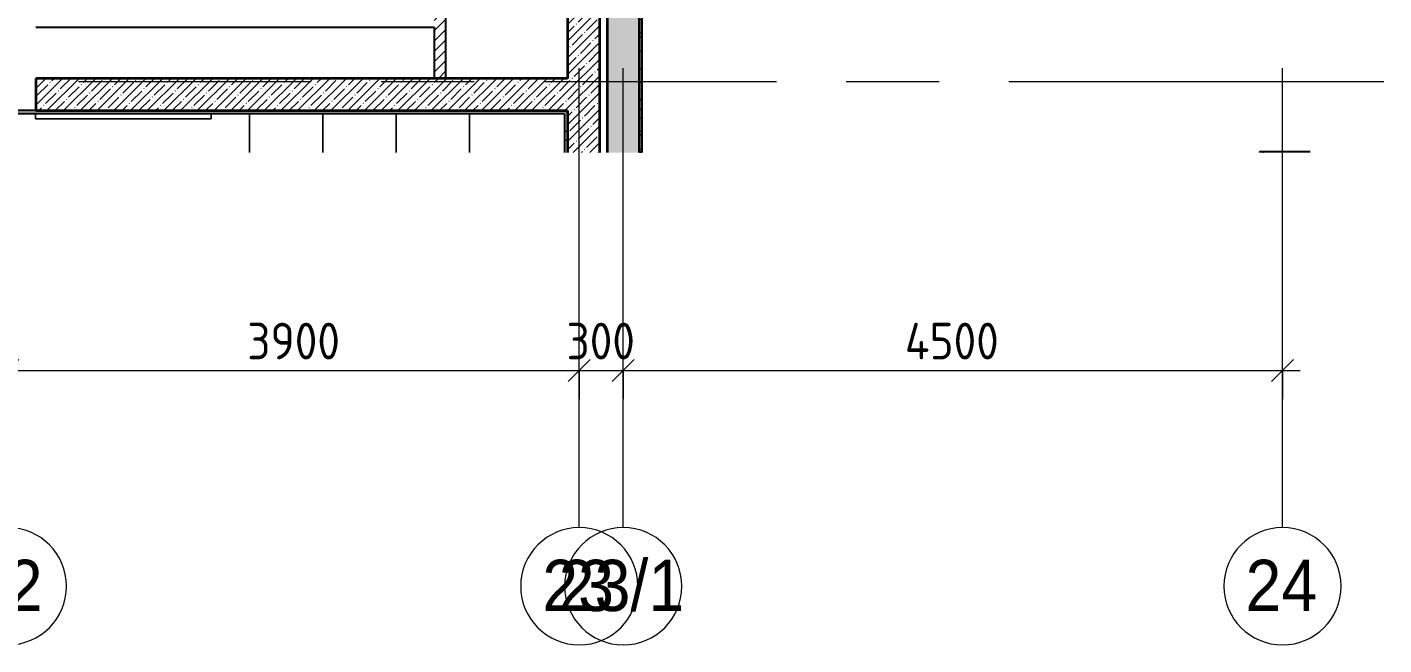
# Model space of a CAD drawing. Header units: millimetres. Extents: x 63432 to 177405, y -1987 to 27578.
# Drawn here: x 80791 to 90052, y 7255 to 11470 of the extents above; entities that cross this region are included whole.
import ezdxf

# ---------------------------------------------------------------- set-up
doc = ezdxf.new("R2010")
doc.units = ezdxf.units.MM
doc.linetypes.add('Осевая', pattern=[3175, 635, -476.25, 1587.5, -476.25])
for name, color, linetype, lineweight in [('A-ANNO-DIMS', 7, 'Continuous', 9), ('A-ANNO-DIMS-100', 7, 'Continuous', 9), ('I-WALL', 7, 'Continuous', 9), ('Оси', 7, 'Continuous', 9), ('Оси-1', 7, 'Continuous', 20), ('Оси-2', 7, 'Осевая', 9)]:
    doc.layers.add(name, color=color, linetype=linetype, lineweight=lineweight)
for name, color, linetype, lineweight, true_color in [('A-WALL-1', 7, 'Continuous', 25, 0x3c3c3c), ('A-WALL-3', 7, 'Continuous', 35, 0x3c3c3c), ('A-WALL-FNSH-2', 7, 'Continuous', 13, 0x3c3c3c), ('I-FURN-1', 7, 'Continuous', 9, 0xf0f0f0)]:
    doc.layers.add(name, color=color, linetype=linetype, lineweight=lineweight, true_color=true_color)
doc.styles.add('Arial', font='arial.ttf', dxfattribs={"width": 0.9, "height": 350})
doc.styles.add('ISOCPEUR', font='isocpeur.ttf', dxfattribs={"width": 0.9, "height": 250})
doc.dimstyles.new('ISO-2_5_0_9К_БОЛЬШОЙ', dxfattribs={"dimscale": 304.8, "dimtxt": 248.995294, "dimasz": 0.492126, "dimexe": 0.393701, "dimexo": 0.984252, "dimgap": 0, "dimtad": 1, "dimdec": 0, "dimrnd": 10, "dimzin": 0, "dimdsep": 46, "dimtxsty": 'ISOCPEUR', "dimblk1": 'OBLIQUE', "dimblk2": 'OBLIQUE', "dimsah": 1, "dimcen": 0.09, "dimdle": 0.393701, "dimazin": 0, "dimtfac": 1, "dimtdec": 4, "dimtix": 1, "dimtmove": 0, "dimatfit": 3, "dimfxl": 1, "dimtvp": 1, "dimtolj": 1, "dimtzin": 0, "dimarcsym": 2})
pattern_1 = [(45, (0, 0), (-57.02463, 57.02463), []), (45, (57.025, 0), (-57.02463, 57.02463), [100.806, -20.161, 3.353, -16.808])]
pattern_2 = [(0, (0, 0), (121.92, 30.48), [10.058, -81.382, 10.058, -81.382, -487.68]), (0, (0, 0), (121.92, 30.48), [-182.88, 10.058, -172.822, 10.058, -81.382, -213.36]), (0, (0, 0), (121.92, 30.48), [-457.2, 10.058, -50.902, 10.058, -142.342]), (120, (45.72, 15.24), (-87.356454, 90.345817), [10.058, -81.382, 10.058, -81.382, -487.68]), (120, (45.72, 15.24), (-87.356454, 90.345817), [-182.88, 10.058, -172.822, 10.058, -81.382, -213.36]), (120, (45.72, 15.24), (-87.356454, 90.345817), [-457.2, 10.058, -50.902, 10.058, -142.342]), (240, (60.96, 76.2), (-34.563546, -120.825817), [10.058, -81.382, 10.058, -81.382, -487.68]), (240, (60.96, 76.2), (-34.563546, -120.825817), [-182.88, 10.058, -172.822, 10.058, -81.382, -213.36]), (240, (60.96, 76.2), (-34.563546, -120.825817), [-457.2, 10.058, -50.902, 10.058, -142.342])]

# ---------------------------------------------------------------- blocks, each defined once
blk = doc.blocks.new('Мебель_универсальная - 1_24б-26156272-План разверток пом_3_12_ Этаж 3')
at = {"layer": 'I-FURN-1'}
for p, q in [((600, 25.4), (-600, 25.4)), ((-600, 25.4), (-600, -10)), ((-600, -10), (-600, 25.4)), ((-600, 25.4), (600, 25.4)), ((600, -10), (600, 25.4)), ((600, 25.4), (600, -10))]:
    blk.add_line(p, q, dxfattribs=at)
blk = doc.blocks.new('1_113 тумба - 1_113 тумба-V45-План разверток пом_3_12_ Этаж 3')
at = {"layer": 'I-FURN-1'}
for p, q in [((-400, 1500), (-133.8, 1500)), ((-400, 0), (-400, 1500)), ((-133.8, 1500), (-400, 1500)), ((-400, 1000), (-400, 1500)), ((-400, 1500), (-133.8, 1500)), ((-133.8, 1000), (-400, 1000)), ((-400, 500), (-400, 1000)), ((-400, 1000), (-133.8, 1000)), ((-400, 1000), (-133.8, 1000)), ((-133.8, 1000), (-400, 1000)), ((-400, 500), (-133.8, 500)), ((-133.8, 500), (-400, 500)), ((-133.8, 500), (-400, 500)), ((-400, 0), (-400, 500)), ((-400, 500), (-133.8, 500)), ((-133.8, 0), (-400, 0)), ((-400, 0), (-133.8, 0)), ((-133.8, 0), (-400, 0))]:
    blk.add_line(p, q, dxfattribs=at)
blk = doc.blocks.new('Ось сетки - D8-29747960-План разверток пом_3_12_ Этаж 3')
at = {"layer": 'Оси-1'}
for start, end in [(360, 180), (180, 360)]:
    blk.add_arc((0, 0), 4, start, end, dxfattribs=at)
blk = doc.blocks.new('DIMBLOCK12-План разверток пом_3_12_ Этаж 3')
at = {"layer": 'A-ANNO-DIMS-100'}
for p, q in [((80660, 8932.3), (80660, 9246.2)), ((84560, 8932.3), (84560, 9246.2)), ((80660, 9126.2), (84560, 9126.2)), ((80660, 9126.2), (80660, 8932.3)), ((84560, 9126.2), (84560, 8932.3))]:
    blk.add_line(p, q, dxfattribs=at)
at = {"layer": 'A-ANNO-DIMS-100', "lineweight": 20}
for p, q in [((80660, 9126.2), (80735, 9201.2)), ((84560, 9126.2), (84635, 9201.2)), ((80660, 9126.2), (80585, 9051.2)), ((84560, 9126.2), (84485, 9051.2))]:
    blk.add_line(p, q, dxfattribs=at)
at = {"layer": 'A-ANNO-DIMS-100', "color": 0, "insert": (82294, 9452.8), "char_height": 250, "width": 758.478, "attachment_point": 1, "line_spacing_factor": 1.149209, "style": 'ISOCPEUR'}
blk.add_mtext('3900', dxfattribs=at)
blk = doc.blocks.new('_Oblique')
at = {"color": 0, "linetype": 'ByBlock', "lineweight": -2}
blk.add_line((-0.5, -0.5), (0.5, 0.5), dxfattribs=at)
blk = doc.blocks.new('DIMBLOCK13-План разверток пом_3_12_ Этаж 3')
at = {"layer": 'A-ANNO-DIMS-100'}
for p, q in [((84560, 8932.3), (84560, 9246.2)), ((84860, 8932.3), (84860, 9246.2)), ((84560, 9126.2), (84860, 9126.2)), ((84560, 9126.2), (84560, 8932.3)), ((84860, 9126.2), (84860, 8932.3))]:
    blk.add_line(p, q, dxfattribs=at)
at = {"layer": 'A-ANNO-DIMS-100', "lineweight": 20}
for p, q in [((84560, 9126.2), (84635, 9201.2)), ((84860, 9126.2), (84935, 9201.2)), ((84560, 9126.2), (84485, 9051.2)), ((84860, 9126.2), (84785, 9051.2))]:
    blk.add_line(p, q, dxfattribs=at)
at = {"layer": 'A-ANNO-DIMS-100', "color": 0, "insert": (84473, 9452.8), "char_height": 250, "width": 568.858, "attachment_point": 1, "line_spacing_factor": 1.149209, "style": 'ISOCPEUR'}
blk.add_mtext('300', dxfattribs=at)
blk = doc.blocks.new('DIMBLOCK14-План разверток пом_3_12_ Этаж 3')
at = {"layer": 'A-ANNO-DIMS-100'}
for p, q in [((84860, 8932.3), (84860, 9246.2)), ((89360, 8932.3), (89360, 9246.2)), ((84860, 9126.2), (89480, 9126.2)), ((84860, 9126.2), (84860, 8932.3)), ((89360, 9126.2), (89360, 8932.3))]:
    blk.add_line(p, q, dxfattribs=at)
at = {"layer": 'A-ANNO-DIMS-100', "lineweight": 20}
for p, q in [((84860, 9126.2), (84935, 9201.2)), ((89360, 9126.2), (89435, 9201.2)), ((84860, 9126.2), (84785, 9051.2)), ((89360, 9126.2), (89285, 9051.2))]:
    blk.add_line(p, q, dxfattribs=at)
at = {"layer": 'A-ANNO-DIMS-100', "color": 0, "insert": (86782, 9452.8), "char_height": 250, "width": 787.208, "attachment_point": 1, "line_spacing_factor": 1.149209, "style": 'ISOCPEUR'}
blk.add_mtext('4500', dxfattribs=at)

msp = doc.modelspace()

# ---------------------------------------------------------------- hatches: boundary and pattern name
at = {"layer": 'I-WALL'}
h = msp.add_hatch(dxfattribs=at)
h.set_pattern_fill('FP_3', color=256, style=0, pattern_type=2)
h.set_pattern_definition(pattern_1)
h.paths.add_polyline_path([(84764.6, 10613.8), (84970, 10613.8), (84970, 19100), (84750, 19100), (84750, 10613.8)])
h = msp.add_hatch(dxfattribs=at)
h.set_pattern_fill('FP_3', color=256, style=0, pattern_type=2)
h.set_pattern_definition(pattern_1)
h.paths.add_polyline_path([(84489.2, 10613.8), (84700, 10613.8), (84700, 15150), (84480, 15150), (84480, 10613.8)])
h = msp.add_hatch(dxfattribs=at)
h.set_pattern_fill('FP_30', color=256, style=0, pattern_type=2)
h.set_pattern_definition(pattern_2)
h.paths.add_polyline_path([(84970, 10620), (84990, 10620), (84990, 13400), (84970, 13400), (84970, 12716)])
h = msp.add_hatch(dxfattribs=at)
h.set_pattern_fill('FP_8', color=256, style=0, pattern_type=2)
h.set_pattern_definition([(45, (0, 0), (-35.35534, 35.35534), [])])
h.paths.add_polyline_path([(83650, 11120), (83650, 11880), (83570, 11880), (83570, 11120)])
h = msp.add_hatch(dxfattribs=at)
h.set_pattern_fill('FP_3', color=256, style=0, pattern_type=2)
h.set_pattern_definition(pattern_1)
h.paths.add_polyline_path([(84460, 10900), (84480, 10900), (84480, 11120), (80850, 11120), (80850, 10900), (83779.3, 10900)])
h = msp.add_hatch(dxfattribs=at)
h.set_pattern_fill('FP_30', color=256, style=0, pattern_type=2)
h.set_pattern_definition(pattern_2)
h.paths.add_polyline_path([(84459, 10880), (84460, 10880), (84460, 10900), (80330, 10900), (80330, 10880), (83779.3, 10880)])
h = msp.add_hatch(dxfattribs=at)
h.set_pattern_fill('FP_30', color=256, style=0, pattern_type=2)
h.set_pattern_definition(pattern_2)
h.paths.add_polyline_path([(84460, 10613.8), (84480, 10613.8), (84480, 10900), (84460, 10900), (84460, 10880)])
h = msp.add_hatch(dxfattribs=at)
h.set_pattern_fill('FP_4', color=256, style=0, pattern_type=2)
h.set_pattern_definition([(135, (0, 0), (-70.71068, -70.71068), [])])
h.paths.add_polyline_path([(89360, 10613.8), (89360, 10620), (89203.5, 10620), (89203.5, 10613.8)])

# ---------------------------------------------------------------- linework, layer by layer
at = {"layer": 'A-WALL-1'}
for p, q in [((84990, 10620), (84990, 13380)), ((83650, 11120), (83650, 11800)), ((80850, 11470), (83570, 11470)), ((83570, 11470), (83570, 11120)), ((80330, 10880), (84460, 10880)), ((80850, 10900), (80350, 10900)), ((84460, 10880), (84460, 10613.8)), ((84970, 10620), (84990, 10620)), ((89360, 10620), (89203.5, 10620)), ((89203.5, 10620), (89203.5, 10613.8)), ((89360, 10613.8), (89360, 10620))]:
    msp.add_line(p, q, dxfattribs=at)
at = {"layer": 'A-WALL-3'}
for p, q in [((84750, 19100), (84750, 10613.8)), ((84970, 10613.8), (84970, 16100)), ((84480, 15150), (84480, 11120)), ((84700, 10613.8), (84700, 15150)), ((84480, 11120), (80850, 11120)), ((80850, 11120), (80850, 10900)), ((80850, 10900), (84480, 10900)), ((84480, 10900), (84480, 10613.8))]:
    msp.add_line(p, q, dxfattribs=at)
at = {"layer": 'A-WALL-FNSH-2'}
for p, q in [((84991, 10620), (84991, 13379)), ((80329, 10879), (84459, 10879)), ((84459, 10879), (84459, 10613.8)), ((84990, 10620), (84991, 10620)), ((89549.1, 10621), (89203.5, 10621)), ((89203.5, 10621), (89203.5, 10620)), ((89360, 10620), (89549.1, 10620))]:
    msp.add_line(p, q, dxfattribs=at)
at = {"layer": 'Оси'}
for p, q in [((87551.6, 11100), (90051.6, 11100)), ((84560, 8054.5), (84560, 10554.5)), ((84860, 8054.5), (84860, 10554.5)), ((89360, 8054.5), (89360, 10554.5))]:
    msp.add_line(p, q, dxfattribs=at)
at = {"layer": 'Оси-2'}
for p, q in [((84560, 10554.5), (84560, 19415.1)), ((84860, 10554.5), (84860, 19415.1)), ((89360, 10554.5), (89360, 19415.1)), ((67331.7, 11100), (87551.6, 11100))]:
    msp.add_line(p, q, dxfattribs=at)

# ---------------------------------------------------------------- block references
at = {"layer": 'I-FURN-1'}
for name, p, rotation in [('Мебель_универсальная - 1_24б-26156272-План разверток пом_3_12_ Этаж 3', (81447.5, 10870), 180), ('1_113 тумба - 1_113 тумба-V45-План разверток пом_3_12_ Этаж 3', (82310, 10480), 270.0000000000002)]:
    msp.add_blockref(name, p, dxfattribs=dict(at, rotation=rotation))
at = {"layer": 'Оси-1', "xscale": 99.99999999999993, "yscale": 99.99999999999993, "zscale": 99.99999999999993}
for p in [(80660, 7654.5), (84560, 7654.5), (84860, 7654.5), (89360, 7654.5)]:
    msp.add_blockref('Ось сетки - D8-29747960-План разверток пом_3_12_ Этаж 3', p, dxfattribs=at)

# ---------------------------------------------------------------- texts
at = {"layer": 'Оси', "char_height": 350, "attachment_point": 1, "style": 'Arial'}
for s, insert, width in [('22', (80407.4, 7835.2), 606.076), ('23', (84307.4, 7835.2), 606.076), ('23/1', (84419.7, 7835.2), 1060.633), ('24', (89107.4, 7835.2), 606.076)]:
    msp.add_mtext(s, dxfattribs=dict(at, insert=insert, width=width))

# ---------------------------------------------------------------- dimensions: what is measured, and where the dimension line sits
at = {"layer": 'A-ANNO-DIMS'}
for base, p1, p2, override, picture, middle in [((84560, 9126.2), (80660, 9232.3), (84560, 9232.3), {"dimpost": '<>', "dimfxl": 3900}, 'DIMBLOCK12-План разверток пом_3_12_ Этаж 3', (82610, 9251.2)), ((84860, 9126.2), (84560, 9232.3), (84860, 9232.3), {"dimpost": '<>', "dimfxl": 300}, 'DIMBLOCK13-План разверток пом_3_12_ Этаж 3', (84710, 9251.2)), ((89360, 9126.2), (84860, 9232.3), (89360, 9232.3), {"dimpost": '<>', "dimfxl": 4500}, 'DIMBLOCK14-План разверток пом_3_12_ Этаж 3', (87110, 9251.2))]:
    dim = msp.add_linear_dim(base=base, p1=p1, p2=p2, dimstyle='ISO-2_5_0_9К_БОЛЬШОЙ', override=override, dxfattribs=at)
    dim.commit()
    dim.dimension.update_dxf_attribs({"geometry": picture, "text_midpoint": middle})

doc.saveas('drawing.dxf')
